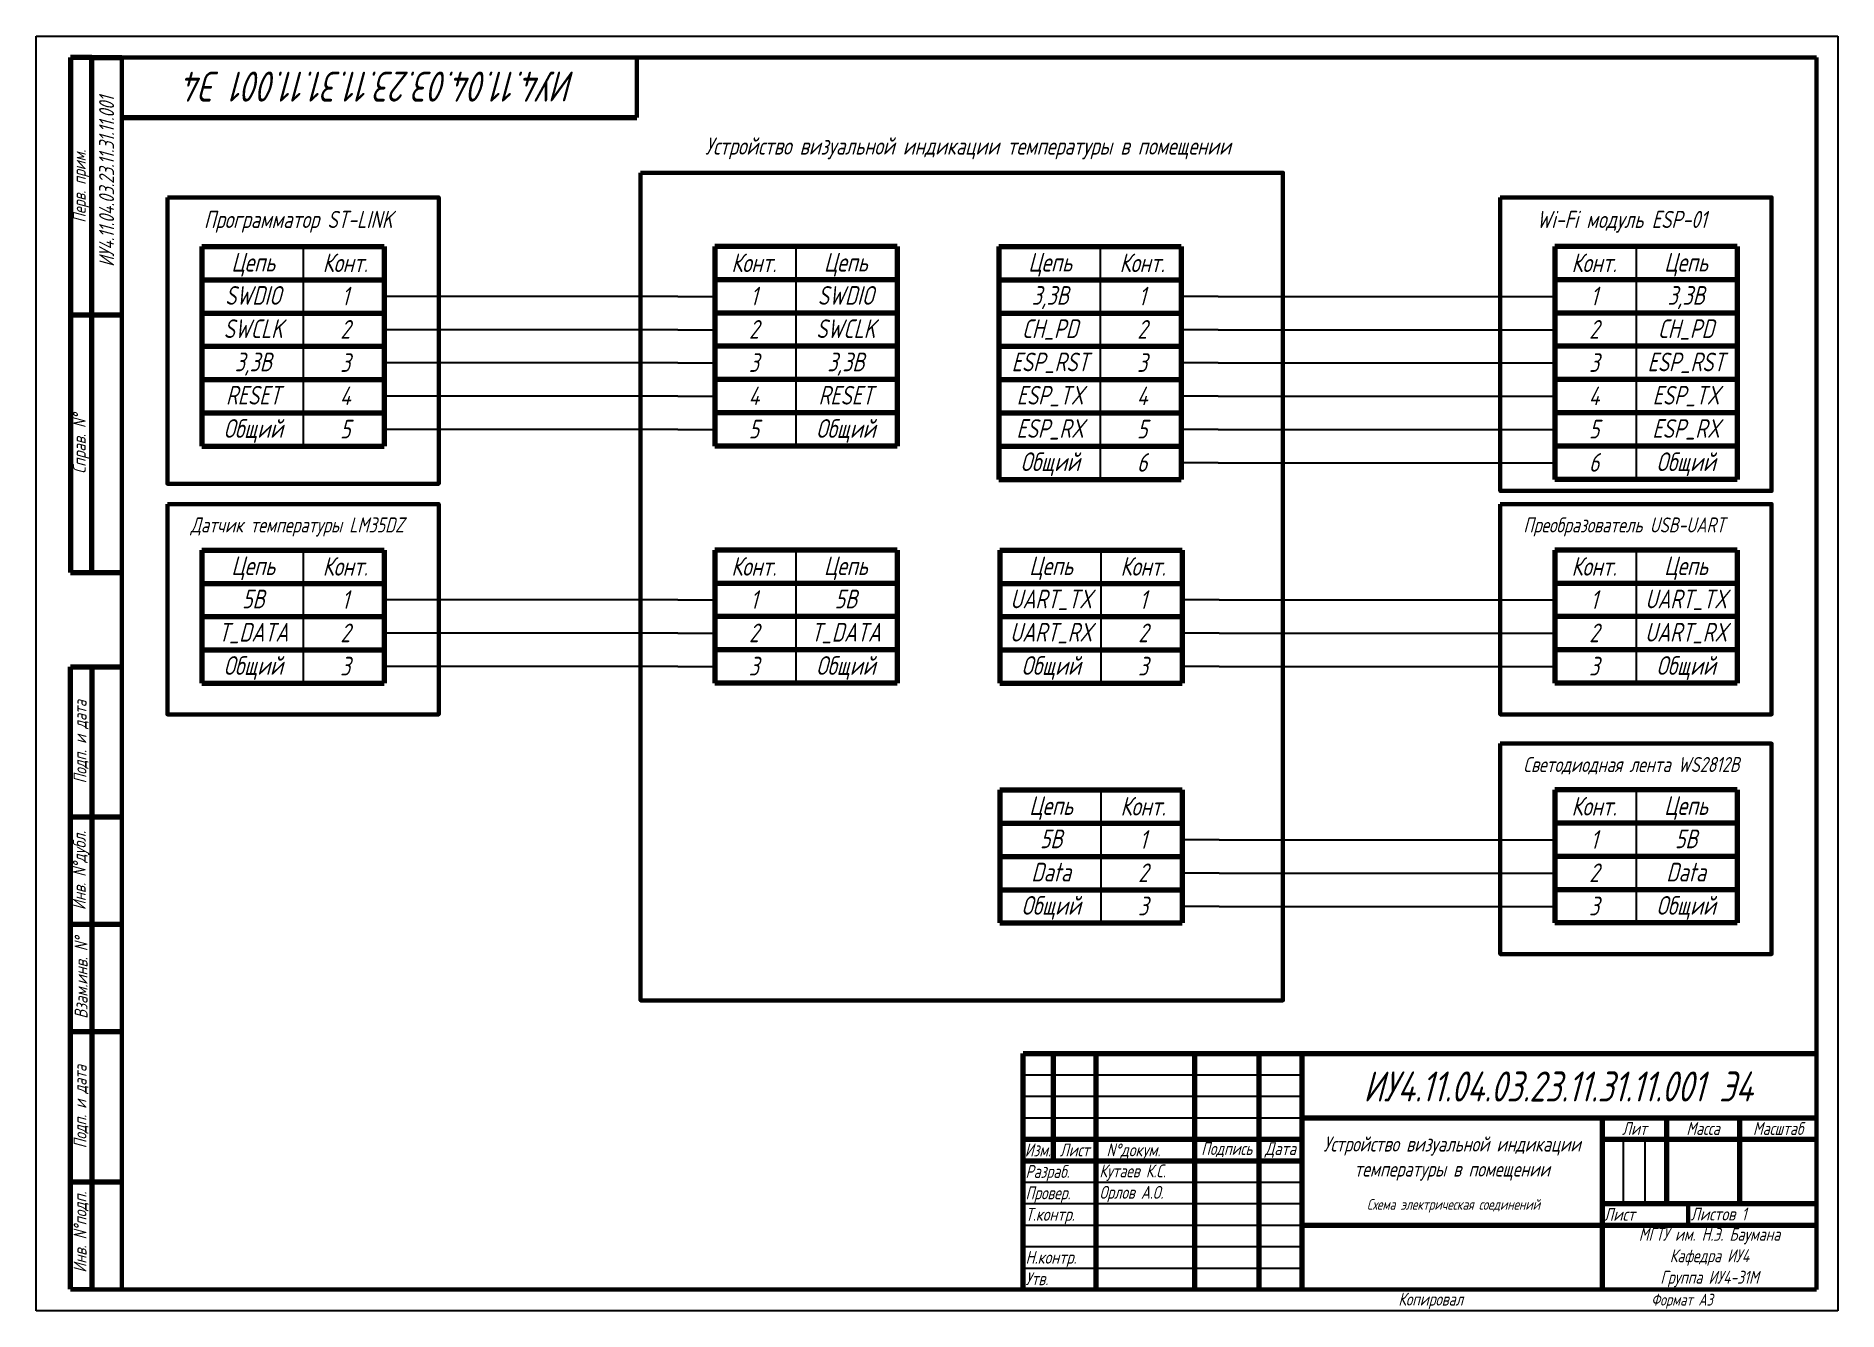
# Model space of a CAD drawing. Header units: millimetres. Extents: x 3004 to 3424, y 1209 to 1506.
import ezdxf

# ---------------------------------------------------------------- set-up
doc = ezdxf.new("R2010")
doc.units = ezdxf.units.MM
doc.layers.add('Format', color=7, linetype='Continuous', lineweight=60)
doc.layers.add('Tonk', color=7, linetype='Continuous', lineweight=25)
doc.layers.add('KONTUR', color=7, linetype='Continuous')
doc.styles.get("Standard").update_dxf_attribs({"font": '', "width": 0.8, "oblique": 15})
doc.styles.get('Standard').set_extended_font_data('GOST type B')

msp = doc.modelspace()

# ---------------------------------------------------------------- linework, layer by layer
at = {"lineweight": 70}
for p, q in [((3042.52, 1456.75), (3085.03, 1456.75)), ((3042.52, 1456.75), (3042.52, 1410.26)), ((3085.03, 1456.75), (3085.03, 1410.26)), ((3204.55, 1456.75), (3162.04, 1456.75)), ((3162.04, 1456.75), (3162.04, 1410.26)), ((3204.55, 1456.75), (3204.55, 1410.26)), ((3228.27, 1456.75), (3270.78, 1456.75)), ((3228.27, 1456.75), (3228.27, 1402.51)), ((3270.78, 1456.75), (3270.78, 1402.51)), ((3400.39, 1456.75), (3357.88, 1456.75)), ((3357.88, 1456.75), (3357.88, 1402.51)), ((3400.39, 1456.75), (3400.39, 1402.51)), ((3042.52, 1449), (3085.03, 1449)), ((3204.55, 1449), (3162.04, 1449)), ((3228.27, 1449), (3270.78, 1449)), ((3400.39, 1449), (3357.88, 1449)), ((3042.52, 1441.25), (3085.03, 1441.25)), ((3204.55, 1441.25), (3162.04, 1441.25)), ((3228.27, 1441.25), (3270.78, 1441.25)), ((3400.39, 1441.25), (3357.88, 1441.25)), ((3042.52, 1433.5), (3085.03, 1433.5)), ((3042.52, 1433.5), (3085.03, 1433.5)), ((3204.55, 1433.5), (3162.04, 1433.5)), ((3204.55, 1433.5), (3162.04, 1433.5)), ((3228.27, 1433.5), (3270.78, 1433.5)), ((3228.27, 1433.5), (3270.78, 1433.5)), ((3400.39, 1433.5), (3357.88, 1433.5)), ((3400.39, 1433.5), (3357.88, 1433.5)), ((3042.52, 1425.76), (3085.03, 1425.76)), ((3042.52, 1425.76), (3085.03, 1425.76)), ((3204.55, 1425.76), (3162.04, 1425.76)), ((3204.55, 1425.76), (3162.04, 1425.76)), ((3228.27, 1425.76), (3270.78, 1425.76)), ((3228.27, 1425.76), (3270.78, 1425.76)), ((3400.39, 1425.76), (3357.88, 1425.76)), ((3400.39, 1425.76), (3357.88, 1425.76)), ((3042.52, 1418.01), (3085.03, 1418.01)), ((3204.55, 1418.01), (3162.04, 1418.01)), ((3228.27, 1418.01), (3270.78, 1418.01)), ((3400.39, 1418.01), (3357.88, 1418.01)), ((3042.52, 1410.26), (3085.03, 1410.26)), ((3204.55, 1410.26), (3162.04, 1410.26)), ((3228.27, 1410.26), (3270.78, 1410.26)), ((3400.39, 1410.26), (3357.88, 1410.26)), ((3228.27, 1402.51), (3270.78, 1402.51)), ((3400.39, 1402.51), (3357.88, 1402.51)), ((3042.52, 1386.03), (3085.03, 1386.03)), ((3042.52, 1386.03), (3042.52, 1355.04)), ((3085.03, 1386.03), (3085.03, 1355.04)), ((3204.55, 1386.03), (3162.04, 1386.03)), ((3162.04, 1386.03), (3162.04, 1355.04)), ((3204.55, 1386.03), (3204.55, 1355.04)), ((3228.48, 1386.03), (3270.99, 1386.03)), ((3228.48, 1386.03), (3228.48, 1355.04)), ((3270.99, 1386.03), (3270.99, 1355.04)), ((3400.39, 1386.03), (3357.88, 1386.03)), ((3357.88, 1386.03), (3357.88, 1355.04)), ((3400.39, 1386.03), (3400.39, 1355.04)), ((3042.52, 1378.28), (3085.03, 1378.28)), ((3204.55, 1378.28), (3162.04, 1378.28)), ((3228.48, 1378.28), (3270.99, 1378.28)), ((3400.39, 1378.28), (3357.88, 1378.28)), ((3042.52, 1370.53), (3085.03, 1370.53)), ((3204.55, 1370.53), (3162.04, 1370.53)), ((3228.48, 1370.53), (3270.99, 1370.53)), ((3400.39, 1370.53), (3357.88, 1370.53)), ((3042.52, 1362.79), (3085.03, 1362.79)), ((3042.52, 1362.79), (3085.03, 1362.79)), ((3204.55, 1362.79), (3162.04, 1362.79)), ((3204.55, 1362.79), (3162.04, 1362.79)), ((3228.48, 1362.79), (3270.99, 1362.79)), ((3228.48, 1362.79), (3270.99, 1362.79)), ((3400.39, 1362.79), (3357.88, 1362.79)), ((3400.39, 1362.79), (3357.88, 1362.79)), ((3042.52, 1355.04), (3085.03, 1355.04)), ((3042.52, 1355.04), (3085.03, 1355.04)), ((3204.55, 1355.04), (3162.04, 1355.04)), ((3204.55, 1355.04), (3162.04, 1355.04)), ((3228.48, 1355.04), (3270.99, 1355.04)), ((3228.48, 1355.04), (3270.99, 1355.04)), ((3400.39, 1355.04), (3357.88, 1355.04)), ((3400.39, 1355.04), (3357.88, 1355.04)), ((3228.48, 1330.16), (3270.99, 1330.16)), ((3228.48, 1330.16), (3228.48, 1299.16)), ((3270.99, 1330.16), (3270.99, 1299.16)), ((3400.39, 1330.16), (3357.88, 1330.16)), ((3357.88, 1330.16), (3357.88, 1299.16)), ((3400.39, 1330.16), (3400.39, 1299.16)), ((3228.48, 1322.41), (3270.99, 1322.41)), ((3400.39, 1322.41), (3357.88, 1322.41)), ((3228.48, 1314.66), (3270.99, 1314.66)), ((3400.39, 1314.66), (3357.88, 1314.66)), ((3228.48, 1306.91), (3270.99, 1306.91)), ((3228.48, 1306.91), (3270.99, 1306.91)), ((3400.39, 1306.91), (3357.88, 1306.91)), ((3400.39, 1306.91), (3357.88, 1306.91)), ((3228.48, 1299.16), (3270.99, 1299.16)), ((3228.48, 1299.16), (3270.99, 1299.16)), ((3400.39, 1299.16), (3357.88, 1299.16)), ((3400.39, 1299.16), (3357.88, 1299.16))]:
    msp.add_line(p, q, dxfattribs=at)
for p, q in [((3066.11, 1456.75), (3066.11, 1410.26)), ((3180.96, 1456.75), (3180.96, 1410.26)), ((3251.86, 1456.75), (3251.86, 1402.51)), ((3376.8, 1456.75), (3376.8, 1402.51)), ((3153.42, 1445.13), (3085.03, 1445.13)), ((3153.42, 1445.13), (3162.04, 1445.13)), ((3279.39, 1445.13), (3270.78, 1445.13)), ((3279.39, 1445.13), (3357.88, 1445.13)), ((3153.42, 1437.38), (3085.03, 1437.38)), ((3153.42, 1437.38), (3162.04, 1437.38)), ((3279.39, 1437.38), (3270.78, 1437.38)), ((3279.39, 1437.38), (3357.88, 1437.38)), ((3153.42, 1429.63), (3085.03, 1429.63)), ((3153.42, 1429.63), (3162.04, 1429.63)), ((3279.39, 1429.63), (3270.78, 1429.63)), ((3279.39, 1429.63), (3357.88, 1429.63)), ((3153.42, 1421.88), (3085.03, 1421.88)), ((3153.42, 1421.88), (3162.04, 1421.88)), ((3279.39, 1421.88), (3270.78, 1421.88)), ((3279.39, 1421.88), (3357.88, 1421.88)), ((3153.42, 1414.13), (3085.03, 1414.13)), ((3153.42, 1414.13), (3162.04, 1414.13)), ((3279.39, 1414.13), (3270.78, 1414.13)), ((3279.39, 1414.13), (3357.88, 1414.13)), ((3279.39, 1406.38), (3270.78, 1406.38)), ((3279.39, 1406.38), (3357.88, 1406.38)), ((3066.11, 1386.03), (3066.11, 1355.04)), ((3180.96, 1386.03), (3180.96, 1355.04)), ((3252.07, 1386.03), (3252.07, 1355.04)), ((3376.8, 1386.03), (3376.8, 1355.04)), ((3153.42, 1374.41), (3085.03, 1374.41)), ((3153.42, 1374.41), (3162.04, 1374.41)), ((3279.61, 1374.41), (3270.99, 1374.41)), ((3279.61, 1374.41), (3357.88, 1374.41)), ((3153.42, 1366.66), (3085.03, 1366.66)), ((3153.42, 1366.66), (3162.04, 1366.66)), ((3279.61, 1366.66), (3270.99, 1366.66)), ((3279.61, 1366.66), (3357.88, 1366.66)), ((3153.42, 1358.91), (3085.03, 1358.91)), ((3153.42, 1358.91), (3162.04, 1358.91)), ((3279.61, 1358.91), (3270.99, 1358.91)), ((3279.61, 1358.91), (3357.88, 1358.91)), ((3252.07, 1330.16), (3252.07, 1299.16)), ((3376.8, 1330.16), (3376.8, 1299.16)), ((3279.61, 1318.53), (3270.99, 1318.53)), ((3279.61, 1318.53), (3357.88, 1318.53)), ((3279.61, 1310.78), (3270.99, 1310.78)), ((3279.61, 1310.78), (3357.88, 1310.78)), ((3279.61, 1303.03), (3270.99, 1303.03)), ((3279.61, 1303.03), (3357.88, 1303.03)), ((3368.85, 1213.78), (3368.85, 1213.78))]:
    msp.add_line(p, q)
at = {"layer": 'Format', "lineweight": 70}
for p, q in [((3011.85, 1500.78), (3011.85, 1380.78)), ((3016.85, 1500.78), (3011.85, 1500.78)), ((3016.85, 1500.78), (3023.85, 1500.78)), ((3016.85, 1380.78), (3016.85, 1500.78)), ((3023.85, 1486.78), (3143.85, 1486.78)), ((3023.85, 1440.78), (3011.85, 1440.78)), ((3011.85, 1380.78), (3023.85, 1380.78)), ((3011.85, 1213.86), (3011.85, 1358.86)), ((3011.85, 1358.86), (3016.85, 1358.86)), ((3016.85, 1358.86), (3016.85, 1213.86)), ((3016.85, 1358.86), (3023.85, 1358.86)), ((3011.85, 1323.86), (3023.85, 1323.86)), ((3011.85, 1298.86), (3023.85, 1298.86)), ((3011.85, 1273.86), (3023.85, 1273.86)), ((3233.9, 1213.78), (3233.9, 1268.78)), ((3233.9, 1268.78), (3418.85, 1268.78)), ((3240.9, 1268.78), (3240.9, 1243.78)), ((3250.9, 1268.78), (3250.9, 1213.78)), ((3273.9, 1268.78), (3273.9, 1213.78)), ((3288.9, 1268.78), (3288.9, 1213.78)), ((3298.9, 1268.78), (3298.9, 1213.78)), ((3298.9, 1253.78), (3418.85, 1253.78)), ((3368.9, 1253.78), (3368.9, 1213.78)), ((3383.9, 1253.78), (3383.9, 1233.78)), ((3400.9, 1253.78), (3400.9, 1233.78)), ((3233.9, 1248.78), (3298.9, 1248.78)), ((3368.9, 1248.78), (3418.85, 1248.78)), ((3233.9, 1243.78), (3298.9, 1243.78)), ((3011.85, 1238.86), (3023.85, 1238.86)), ((3368.9, 1233.78), (3418.9, 1233.78)), ((3298.9, 1228.78), (3418.9, 1228.78))]:
    msp.add_line(p, q, dxfattribs=at)
at = {"layer": 'Format'}
for p, q in [((3023.85, 1253.78), (3023.85, 1500.78)), ((3418.85, 1500.78), (3023.85, 1500.78)), ((3143.85, 1486.78), (3143.85, 1500.78)), ((3418.85, 1213.78), (3418.85, 1500.78)), ((3023.85, 1213.78), (3023.85, 1253.78)), ((3388.9, 1233.78), (3388.9, 1228.78)), ((3016.85, 1213.86), (3011.85, 1213.86)), ((3418.85, 1213.78), (3011.85, 1213.78))]:
    msp.add_line(p, q, dxfattribs=at)
for points in [[(3144.74, 1473.95), (3294.49, 1473.95), (3294.49, 1281.13), (3144.74, 1281.13)], [(3034.49, 1468.18), (3097.72, 1468.18), (3097.72, 1401.49), (3034.49, 1401.49)], [(3345.14, 1468.18), (3408.36, 1468.18), (3408.36, 1399.8), (3345.14, 1399.8)], [(3034.49, 1396.75), (3097.72, 1396.75), (3097.72, 1347.74), (3034.49, 1347.74)], [(3345.14, 1396.75), (3408.36, 1396.75), (3408.36, 1347.74), (3345.14, 1347.74)], [(3345.14, 1340.94), (3408.36, 1340.94), (3408.36, 1291.93), (3345.14, 1291.93)]]:
    msp.add_lwpolyline(points, close=True, dxfattribs=at)
at = {"layer": 'KONTUR'}
for p, q in [((3003.85, 1208.78), (3003.85, 1505.78)), ((3003.85, 1505.78), (3423.85, 1505.78)), ((3423.85, 1505.78), (3423.85, 1208.78)), ((3423.85, 1208.78), (3003.85, 1208.78))]:
    msp.add_line(p, q, dxfattribs=at)
at = {"layer": 'Tonk'}
for p, q in [((3233.9, 1263.78), (3298.9, 1263.78)), ((3233.9, 1258.78), (3298.9, 1258.78)), ((3233.9, 1253.78), (3298.9, 1253.78)), ((3373.9, 1233.78), (3373.9, 1248.78)), ((3378.9, 1233.78), (3378.9, 1248.78)), ((3233.9, 1238.78), (3298.9, 1238.78)), ((3233.9, 1233.78), (3298.9, 1233.78)), ((3233.9, 1228.78), (3298.9, 1228.78)), ((3233.9, 1223.78), (3298.9, 1223.78)), ((3233.9, 1218.78), (3298.9, 1218.78))]:
    msp.add_line(p, q, dxfattribs=at)

# ---------------------------------------------------------------- texts
at = {"oblique": 15, "width": 0.8}
for s, height, p in [('Копировал', 3, (3321.38, 1210.03)), ('Формат А3', 2.75, (3380.31, 1210.03))]:
    msp.add_text(s, height=height, dxfattribs=at).set_placement(p)
at = {"attachment_point": 5}
for s, insert, char_height, width, rotation in [('{\\C0;ИУ4.11.04.03.23.11.31.11.001 Э4}', (3084.25, 1494.01), 7, 129.4139, 180), ('{\\C0;ИУ4.11.04.03.23.11.31.11.001}', (3020.29, 1471.89), 3.5, 129.4139, 90), ('Перв. прим.', (3014.35, 1470.78), 3, 60, 90), ('{\\fISOCPEUR|b0|i0|c204|p34;Справ}. N°', (3014.35, 1410.78), 3, 60, 90), ('Подп. и дата', (3014.35, 1341.36), 3, 35, 90), ('{\\fISOCPEUR|b0|i0|c204|p34;Инв}. N°{\\fISOCPEUR|b0|i0|c204|p34;дубл}.', (3014.35, 1311.36), 3, 25, 90), ('{\\fISOCPEUR|b0|i0|c204|p34;Взам}.{\\fISOCPEUR|b0|i0|c204|p34;инв}. N°', (3014.35, 1286.36), 3, 27.3602, 90), ('Подп. и дата', (3014.35, 1256.36), 3, 35, 90), ('{\\fISOCPEUR|b0|i0|c204|p34;Инв}. N°{\\fISOCPEUR|b0|i0|c204|p34;подп}.', (3014.35, 1227.11), 3, 26.6565, 90)]:
    msp.add_mtext(s, dxfattribs=dict(at, insert=insert, char_height=char_height, width=width, rotation=rotation))
at = {"lineweight": 70, "attachment_point": 2}
for s, insert, char_height, width in [('Цепь', (3054.47, 1455.27), 4.344, 21.6566), ('Конт.', (3075.91, 1455.13), 4.344, 16.9622), ('Конт.', (3171.16, 1455.13), 4.344, 16.9622), ('Цепь', (3192.59, 1455.27), 4.344, 21.6566), ('Цепь', (3240.22, 1455.27), 4.344, 21.6566), ('Конт.', (3261.66, 1455.13), 4.344, 16.9622), ('Конт.', (3367, 1455.13), 4.344, 16.9622), ('Цепь', (3388.44, 1455.27), 4.344, 21.6566), ('SWDIO', (3054.47, 1447.53), 4.344, 21.6566), ('1', (3075.91, 1447.38), 4.34, 16.9622), ('1', (3171.16, 1447.38), 4.34, 16.9622), ('SWDIO', (3192.59, 1447.53), 4.344, 21.6566), ('3,3В', (3240.22, 1447.53), 4.344, 21.6566), ('1', (3261.66, 1447.38), 4.34, 16.9622), ('1', (3367, 1447.38), 4.34, 16.9622), ('3,3В', (3388.44, 1447.53), 4.344, 21.6566), ('SWCLK', (3054.47, 1439.78), 4.344, 21.6566), ('2', (3075.91, 1439.63), 4.34, 16.9622), ('2', (3171.16, 1439.63), 4.34, 16.9622), ('SWCLK', (3192.59, 1439.78), 4.344, 21.6566), ('СH_PD', (3240.22, 1439.78), 4.344, 21.6566), ('2', (3261.66, 1439.63), 4.34, 16.9622), ('2', (3367, 1439.63), 4.34, 16.9622), ('СH_PD', (3388.44, 1439.78), 4.344, 21.6566), ('3,3В', (3054.47, 1432.03), 4.344, 21.6566), ('3', (3075.91, 1431.88), 4.34, 16.9622), ('3', (3171.16, 1431.88), 4.34, 16.9622), ('3,3В', (3192.59, 1432.03), 4.344, 21.6566), ('ESP_RST', (3240.22, 1432.03), 4.344, 21.6566), ('3', (3261.66, 1431.88), 4.34, 16.9622), ('3', (3367, 1431.88), 4.34, 16.9622), ('ESP_RST', (3388.44, 1432.03), 4.344, 21.6566), ('RESET', (3054.47, 1424.28), 4.344, 21.6566), ('4', (3075.91, 1424.13), 4.34, 16.9622), ('4', (3171.16, 1424.13), 4.34, 16.9622), ('RESET', (3192.59, 1424.28), 4.344, 21.6566), ('ESP_TX', (3240.22, 1424.28), 4.344, 21.6566), ('4', (3261.66, 1424.13), 4.34, 16.9622), ('4', (3367, 1424.13), 4.34, 16.9622), ('ESP_TX', (3388.44, 1424.28), 4.344, 21.6566), ('Общий', (3054.47, 1416.53), 4.344, 21.6566), ('5', (3075.91, 1416.38), 4.34, 16.9622), ('5', (3171.16, 1416.38), 4.34, 16.9622), ('Общий', (3192.59, 1416.53), 4.344, 21.6566), ('ESP_RX', (3240.22, 1416.53), 4.344, 21.6566), ('5', (3261.66, 1416.38), 4.34, 16.9622), ('5', (3367, 1416.38), 4.34, 16.9622), ('ESP_RX', (3388.44, 1416.53), 4.344, 21.6566), ('Общий', (3240.22, 1408.78), 4.344, 21.6566), ('6', (3261.66, 1408.63), 4.34, 16.9622), ('6', (3367, 1408.63), 4.34, 16.9622), ('Общий', (3388.44, 1408.78), 4.344, 21.6566), ('Цепь', (3054.47, 1384.56), 4.344, 21.6566), ('Конт.', (3075.91, 1384.41), 4.344, 16.9622), ('Конт.', (3171.16, 1384.41), 4.344, 16.9622), ('Цепь', (3192.59, 1384.56), 4.344, 21.6566), ('Цепь', (3240.44, 1384.56), 4.344, 21.6566), ('Конт.', (3261.88, 1384.41), 4.344, 16.9622), ('Конт.', (3367, 1384.41), 4.344, 16.9622), ('Цепь', (3388.44, 1384.56), 4.344, 21.6566), ('5В', (3054.47, 1376.81), 4.344, 21.6566), ('1', (3075.91, 1376.66), 4.34, 16.9622), ('1', (3171.16, 1376.66), 4.34, 16.9622), ('5В', (3192.59, 1376.81), 4.344, 21.6566), ('UART_TX', (3240.44, 1376.81), 4.344, 21.6566), ('1', (3261.88, 1376.66), 4.34, 16.9622), ('1', (3367, 1376.66), 4.34, 16.9622), ('UART_TX', (3388.44, 1376.81), 4.344, 21.6566), ('T_DATA', (3054.47, 1369.06), 4.344, 21.6566), ('2', (3075.91, 1368.91), 4.34, 16.9622), ('2', (3171.16, 1368.91), 4.34, 16.9622), ('T_DATA', (3192.59, 1369.06), 4.344, 21.6566), ('UART_RX', (3240.44, 1369.06), 4.344, 21.6566), ('2', (3261.88, 1368.91), 4.34, 16.9622), ('2', (3367, 1368.91), 4.34, 16.9622), ('UART_RX', (3388.44, 1369.06), 4.344, 21.6566), ('Общий', (3054.47, 1361.31), 4.344, 21.6566), ('3', (3075.91, 1361.16), 4.34, 16.9622), ('3', (3171.16, 1361.16), 4.34, 16.9622), ('Общий', (3192.59, 1361.31), 4.344, 21.6566), ('Общий', (3240.44, 1361.31), 4.344, 21.6566), ('3', (3261.88, 1361.16), 4.34, 16.9622), ('3', (3367, 1361.16), 4.34, 16.9622), ('Общий', (3388.44, 1361.31), 4.344, 21.6566), ('Цепь', (3240.44, 1328.68), 4.344, 21.6566), ('Конт.', (3261.88, 1328.53), 4.344, 16.9622), ('Конт.', (3367, 1328.53), 4.344, 16.9622), ('Цепь', (3388.44, 1328.68), 4.344, 21.6566), ('5В', (3240.44, 1320.93), 4.344, 21.6566), ('1', (3261.88, 1320.78), 4.34, 16.9622), ('1', (3367, 1320.78), 4.34, 16.9622), ('5В', (3388.44, 1320.93), 4.344, 21.6566), ('Data', (3240.44, 1313.18), 4.344, 21.6566), ('2', (3261.88, 1313.03), 4.34, 16.9622), ('2', (3367, 1313.03), 4.34, 16.9622), ('Data', (3388.44, 1313.18), 4.344, 21.6566), ('Общий', (3240.44, 1305.43), 4.344, 21.6566), ('3', (3261.88, 1305.28), 4.34, 16.9622), ('3', (3367, 1305.28), 4.34, 16.9622), ('Общий', (3388.44, 1305.43), 4.344, 21.6566)]:
    msp.add_mtext(s, dxfattribs=dict(at, insert=insert, char_height=char_height, width=width))
for s, insert, char_height, width, attachment_point in [('{\\C0;ИУ4.11.04.03.23.11.31.11.001 Э4}', (3358.61, 1261.07), 7, 129.4139, 5), ('Лит', (3376.4, 1251.28), 3, 15, 5), ('Масса', (3392.4, 1251.28), 3, 17, 5), ('Масштаб', (3409.9, 1251.28), 3, 18, 5), ('Изм.', (3237.35, 1246.28), 3, 7, 5), ('Лист', (3245.9, 1246.28), 3, 10, 5), ('N°{\\fISOCPEUR|b0|i0|c204|p34;докум}.', (3253.36, 1247.8), 3, 22.4183, 1), ('Подпись', (3281.38, 1246.37), 3, 15, 5), ('{\\fISOCPEUR|b0|i0|c204|p34;Дата}', (3293.9, 1246.28), 3, 10, 5), ('\\pxqc;Устройство визуальной индикации температуры в помещении', (3333.9, 1244.27), 3.5, 70, 5), ('Разраб.', (3234.48, 1242.78), 3, 17, 1), ('Провер.', (3234.48, 1237.78), 3, 17, 1), ('{\\fISOCPEUR|b0|i0|c204|p34;Т}.{\\fISOCPEUR|b0|i0|c204|p34;контр}.', (3234.48, 1232.78), 3, 17, 1), ('{\\fISOCPEUR|b0|i0|c204|p34;Лист } ', (3369.28, 1231.28), 3, 20, 4), ('{\\fISOCPEUR|b0|i0|c204|p34;Листов} 1', (3389.48, 1232.86), 3, 30, 1), ('{\\fISOCPEUR|b0|i0|c204|p34;Н}.{\\fISOCPEUR|b0|i0|c204|p34;контр}.', (3234.48, 1222.78), 3, 19.4235, 1), ('Утв.', (3234.48, 1217.78), 3, 17, 1)]:
    msp.add_mtext(s, dxfattribs=dict(insert=insert, char_height=char_height, width=width, attachment_point=attachment_point))
at = {"attachment_point": 1}
for s, width, heights, insert, char_height in [('Кутаев К.С.', 23, [0], (3251.7, 1242.9), 3), ('Орлов А.О.', 29.2218, [8], (3251.73, 1237.91), 3), ('\\pxqc;Схема электрическая соединений', 69.6192, [11.58], (3299.42, 1234.84), 2.5), ('\\pxqc;МГТУ им. Н.Э. Баумана\\PКафедра ИУ4\\PГруппа ИУ4-31М', 50, [0], (3368.9, 1228.13), 3)]:
    msp.add_mtext_dynamic_manual_height_columns(s, width=width, gutter_width=12.5, heights=heights, dxfattribs=dict(at, insert=insert, char_height=char_height))
at = {"layer": 'Tonk', "attachment_point": 1}
for s, width, heights, insert, char_height in [('\\pxqc;Устройство визуальной индикации температуры в помещении', 132.4962, [23.55], (3154.81, 1482.16), 4), ('Программатор ST-LINK', 73.5712, [8.32], (3042.98, 1465.06), 4), ('Wi-Fi модуль ESP-01', 73.5712, [8.32], (3353.62, 1465.06), 4), ('Датчик температуры LM35DZ', 73.5712, [8.32], (3039.87, 1393.64), 3.5), ('Преобразователь USB-UART', 73.5712, [8.32], (3350.51, 1393.64), 3.5), ('Светодиодная лента WS2812B', 73.5712, [8.32], (3350.51, 1337.83), 3.5)]:
    msp.add_mtext_dynamic_manual_height_columns(s, width=width, gutter_width=20, heights=heights, dxfattribs=dict(at, insert=insert, char_height=char_height))

doc.saveas('drawing.dxf')
